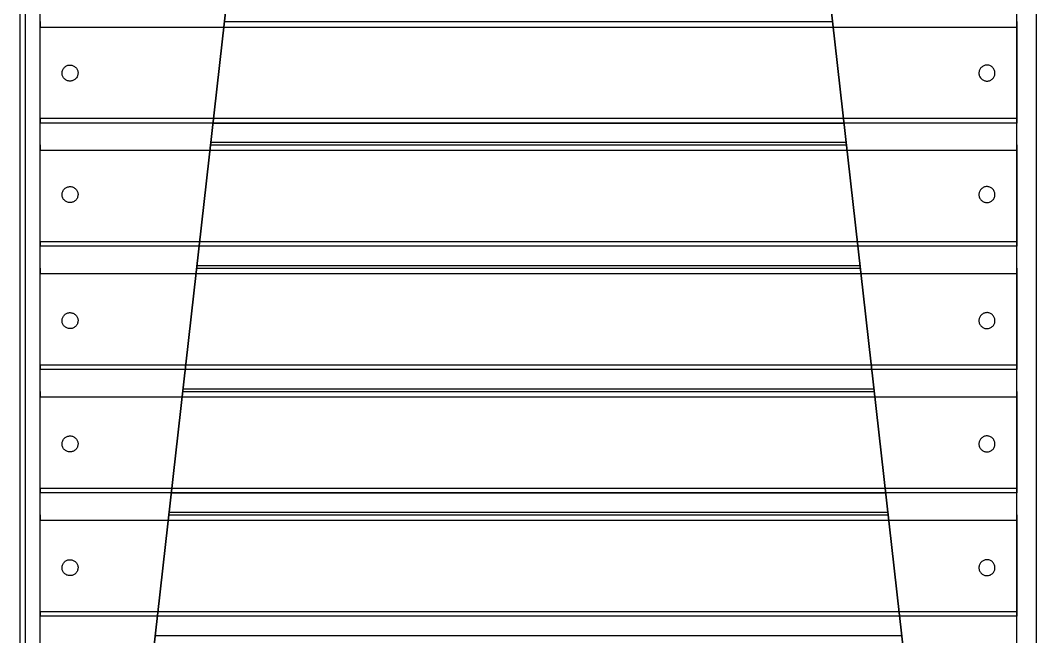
# Model space of a CAD drawing. Header units: millimetres. Extents: x 10366 to 28454, y 24552 to 29702.
# Drawn here: x 17979.8 to 18379.8, y 27802.3 to 28044.9 of the extents above; entities that cross this region are included whole.
import ezdxf

# ---------------------------------------------------------------- set-up
doc = ezdxf.new("R2010")
doc.units = ezdxf.units.MM
doc.header["$LTSCALE"] = 3
doc.layers.add('DomyÅ›lny', color=7, linetype='Continuous')

msp = doc.modelspace()

# ---------------------------------------------------------------- linework, layer by layer
at = {"layer": 'DomyÅ›lny'}
for p, q in [((18379.83, 27509.83), (18379.83, 28283.59)), ((17979.83, 27509.83), (17979.83, 28219.94)), ((17979.83, 27509.83), (17979.83, 28219.94)), ((17981.83, 27509.83), (17981.83, 28219.94)), ((17987.59, 27509.83), (17987.59, 28218.62)), ((18372.07, 27509.83), (18372.07, 28218.62)), ((18379.83, 27509.83), (18379.83, 28219.94)), ((18000.84, 27518.71), (18073.55, 28163.24)), ((18073.51, 28162.9), (18000.84, 27518.71)), ((18358.83, 27518.71), (18286.12, 28163.24)), ((18286.16, 28162.9), (18358.83, 27518.71)), ((18060.14, 28044.41), (18299.53, 28044.41)), ((17987.59, 28006.36), (17987.59, 28042.28)), ((17987.59, 28042.28), (18372.07, 28042.28)), ((18372.07, 28042.28), (18372.07, 28006.36)), ((17987.59, 28006.36), (18372.07, 28006.36)), ((18372.07, 28004.49), (17987.59, 28004.49)), ((18055.64, 28004.49), (18304.03, 28004.49)), ((18054.79, 27996.93), (18304.88, 27996.93)), ((18054.79, 27996.92), (18304.88, 27996.92)), ((17987.59, 27993.76), (18372.07, 27993.76)), ((17987.59, 27957.84), (17987.59, 27993.76)), ((18054.67, 27995.89), (18305, 27995.89)), ((18372.07, 27993.76), (18372.07, 27957.84)), ((17987.59, 27957.84), (18372.07, 27957.84)), ((18372.07, 27955.97), (17987.59, 27955.97)), ((18049.31, 27948.41), (18310.36, 27948.41)), ((18049.31, 27948.4), (18310.36, 27948.4)), ((17987.59, 27909.32), (17987.59, 27945.24)), ((17987.59, 27945.24), (18372.07, 27945.24)), ((18049.19, 27947.37), (18310.47, 27947.37)), ((18372.07, 27945.24), (18372.07, 27909.32)), ((17987.59, 27909.32), (18372.07, 27909.32)), ((18372.07, 27907.45), (17987.59, 27907.45)), ((17987.59, 27860.8), (17987.59, 27896.72)), ((17987.59, 27896.72), (18372.07, 27896.72)), ((18043.72, 27898.85), (18315.95, 27898.85)), ((18043.84, 27899.89), (18315.83, 27899.89)), ((18043.84, 27899.88), (18315.83, 27899.88)), ((18372.07, 27896.72), (18372.07, 27860.8)), ((17987.59, 27860.8), (18372.07, 27860.8)), ((18372.07, 27858.93), (17987.59, 27858.93)), ((18039.22, 27858.93), (18320.45, 27858.93)), ((17987.59, 27812.28), (17987.59, 27848.2)), ((17987.59, 27848.2), (18372.07, 27848.2)), ((18038.25, 27850.33), (18321.42, 27850.33)), ((18038.36, 27851.37), (18321.3, 27851.37)), ((18038.36, 27851.36), (18321.3, 27851.36)), ((18372.07, 27848.2), (18372.07, 27812.28)), ((17987.59, 27812.28), (18372.07, 27812.28)), ((18372.07, 27810.41), (17987.59, 27810.41)), ((18032.89, 27802.85), (18326.78, 27802.85)), ((18032.89, 27802.84), (18326.78, 27802.84))]:
    msp.add_line(p, q, dxfattribs=at)
for points in [[(17987.59, 28044.41, 0), (17987.59, 28044.38, 0), (17987.59, 28044.28, 0), (17987.59, 28043.85, 0), (17987.59, 28042.28, 0)], [(18372.07, 28044.41, 0), (18372.07, 28044.38, 0), (18372.07, 28044.28, 0), (18372.07, 28043.85, 0), (18372.07, 28042.28, 0)], [(17987.59, 28006.36, 0), (17987.59, 28004.97, 0), (17987.59, 28004.59, 0), (17987.59, 28004.5, 0), (17987.59, 28004.49, 0), (17987.59, 28004.49, 0), (17987.59, 28004.49, 0), (17987.59, 28004.49, 0), (17987.59, 28004.49, 0), (17987.59, 28004.49, 0), (17987.59, 28004.49, 0), (17987.59, 28004.49, 0), (17987.59, 28004.49, 0), (17987.59, 28004.49, 0), (17987.59, 28004.49, 0), (17987.59, 28004.49, 0), (17987.59, 28004.49, 0), (17987.59, 28004.49, 0), (17987.59, 28004.49, 0), (17987.59, 28004.49, 0), (17987.59, 28004.49, 0), (17987.59, 28004.49, 0), (17987.59, 28004.49, 0)], [(18372.07, 28006.36, 0), (18372.07, 28004.97, 0), (18372.07, 28004.59, 0), (18372.07, 28004.5, 0), (18372.07, 28004.49, 0), (18372.07, 28004.49, 0), (18372.07, 28004.49, 0), (18372.07, 28004.49, 0), (18372.07, 28004.49, 0), (18372.07, 28004.49, 0), (18372.07, 28004.49, 0), (18372.07, 28004.49, 0), (18372.07, 28004.49, 0), (18372.07, 28004.49, 0), (18372.07, 28004.49, 0), (18372.07, 28004.49, 0), (18372.07, 28004.49, 0), (18372.07, 28004.49, 0), (18372.07, 28004.49, 0), (18372.07, 28004.49, 0), (18372.07, 28004.49, 0), (18372.07, 28004.49, 0), (18372.07, 28004.49, 0)], [(17987.59, 27995.89, 0), (17987.59, 27995.86, 0), (17987.59, 27995.76, 0), (17987.59, 27995.33, 0), (17987.59, 27993.76, 0)], [(18372.07, 27995.89, 0), (18372.07, 27995.86, 0), (18372.07, 27995.76, 0), (18372.07, 27995.33, 0), (18372.07, 27993.76, 0)], [(17987.59, 27957.84, 0), (17987.59, 27956.45, 0), (17987.59, 27956.07, 0), (17987.59, 27955.98, 0), (17987.59, 27955.97, 0), (17987.59, 27955.97, 0), (17987.59, 27955.97, 0), (17987.59, 27955.97, 0), (17987.59, 27955.97, 0), (17987.59, 27955.97, 0), (17987.59, 27955.97, 0), (17987.59, 27955.97, 0), (17987.59, 27955.97, 0), (17987.59, 27955.97, 0), (17987.59, 27955.97, 0), (17987.59, 27955.97, 0), (17987.59, 27955.97, 0), (17987.59, 27955.97, 0), (17987.59, 27955.97, 0), (17987.59, 27955.97, 0), (17987.59, 27955.97, 0), (17987.59, 27955.97, 0), (17987.59, 27955.97, 0)], [(18372.07, 27957.84, 0), (18372.07, 27956.45, 0), (18372.07, 27956.07, 0), (18372.07, 27955.98, 0), (18372.07, 27955.97, 0), (18372.07, 27955.97, 0), (18372.07, 27955.97, 0), (18372.07, 27955.97, 0), (18372.07, 27955.97, 0), (18372.07, 27955.97, 0), (18372.07, 27955.97, 0), (18372.07, 27955.97, 0), (18372.07, 27955.97, 0), (18372.07, 27955.97, 0), (18372.07, 27955.97, 0), (18372.07, 27955.97, 0), (18372.07, 27955.97, 0), (18372.07, 27955.97, 0), (18372.07, 27955.97, 0), (18372.07, 27955.97, 0), (18372.07, 27955.97, 0), (18372.07, 27955.97, 0), (18372.07, 27955.97, 0)], [(17987.59, 27947.37, 0), (17987.59, 27947.34, 0), (17987.59, 27947.24, 0), (17987.59, 27946.81, 0), (17987.59, 27945.24, 0)], [(18372.07, 27947.37, 0), (18372.07, 27947.34, 0), (18372.07, 27947.24, 0), (18372.07, 27946.81, 0), (18372.07, 27945.24, 0)], [(17987.59, 27909.32, 0), (17987.59, 27907.93, 0), (17987.59, 27907.55, 0), (17987.59, 27907.46, 0), (17987.59, 27907.45, 0), (17987.59, 27907.45, 0), (17987.59, 27907.45, 0), (17987.59, 27907.45, 0), (17987.59, 27907.45, 0), (17987.59, 27907.45, 0), (17987.59, 27907.45, 0), (17987.59, 27907.45, 0), (17987.59, 27907.45, 0), (17987.59, 27907.45, 0), (17987.59, 27907.45, 0), (17987.59, 27907.45, 0), (17987.59, 27907.45, 0), (17987.59, 27907.45, 0), (17987.59, 27907.45, 0), (17987.59, 27907.45, 0), (17987.59, 27907.45, 0), (17987.59, 27907.45, 0), (17987.59, 27907.45, 0)], [(18372.07, 27909.32, 0), (18372.07, 27907.93, 0), (18372.07, 27907.55, 0), (18372.07, 27907.46, 0), (18372.07, 27907.45, 0), (18372.07, 27907.45, 0), (18372.07, 27907.45, 0), (18372.07, 27907.45, 0), (18372.07, 27907.45, 0), (18372.07, 27907.45, 0), (18372.07, 27907.45, 0), (18372.07, 27907.45, 0), (18372.07, 27907.45, 0), (18372.07, 27907.45, 0), (18372.07, 27907.45, 0), (18372.07, 27907.45, 0), (18372.07, 27907.45, 0), (18372.07, 27907.45, 0), (18372.07, 27907.45, 0), (18372.07, 27907.45, 0), (18372.07, 27907.45, 0), (18372.07, 27907.45, 0), (18372.07, 27907.45, 0)], [(17987.59, 27898.85, 0), (17987.59, 27898.82, 0), (17987.59, 27898.72, 0), (17987.59, 27898.29, 0), (17987.59, 27896.72, 0)], [(18372.07, 27898.85, 0), (18372.07, 27898.82, 0), (18372.07, 27898.72, 0), (18372.07, 27898.29, 0), (18372.07, 27896.72, 0)], [(17987.59, 27860.8, 0), (17987.59, 27859.41, 0), (17987.59, 27859.03, 0), (17987.59, 27858.94, 0), (17987.59, 27858.93, 0), (17987.59, 27858.93, 0), (17987.59, 27858.93, 0), (17987.59, 27858.93, 0), (17987.59, 27858.93, 0), (17987.59, 27858.93, 0), (17987.59, 27858.93, 0), (17987.59, 27858.93, 0), (17987.59, 27858.93, 0), (17987.59, 27858.93, 0), (17987.59, 27858.93, 0), (17987.59, 27858.93, 0), (17987.59, 27858.93, 0), (17987.59, 27858.93, 0), (17987.59, 27858.93, 0), (17987.59, 27858.93, 0), (17987.59, 27858.93, 0), (17987.59, 27858.93, 0), (17987.59, 27858.93, 0)], [(18372.07, 27860.8, 0), (18372.07, 27859.41, 0), (18372.07, 27859.03, 0), (18372.07, 27858.94, 0), (18372.07, 27858.93, 0), (18372.07, 27858.93, 0), (18372.07, 27858.93, 0), (18372.07, 27858.93, 0), (18372.07, 27858.93, 0), (18372.07, 27858.93, 0), (18372.07, 27858.93, 0), (18372.07, 27858.93, 0), (18372.07, 27858.93, 0), (18372.07, 27858.93, 0), (18372.07, 27858.93, 0), (18372.07, 27858.93, 0), (18372.07, 27858.93, 0), (18372.07, 27858.93, 0), (18372.07, 27858.93, 0), (18372.07, 27858.93, 0), (18372.07, 27858.93, 0), (18372.07, 27858.93, 0), (18372.07, 27858.93, 0)], [(17987.59, 27850.33, 0), (17987.59, 27850.3, 0), (17987.59, 27850.2, 0), (17987.59, 27849.77, 0), (17987.59, 27848.2, 0)], [(18372.07, 27850.33, 0), (18372.07, 27850.3, 0), (18372.07, 27850.2, 0), (18372.07, 27849.77, 0), (18372.07, 27848.2, 0)], [(17987.59, 27812.28, 0), (17987.59, 27810.89, 0), (17987.59, 27810.51, 0), (17987.59, 27810.42, 0), (17987.59, 27810.41, 0), (17987.59, 27810.41, 0), (17987.59, 27810.41, 0), (17987.59, 27810.41, 0), (17987.59, 27810.41, 0), (17987.59, 27810.41, 0), (17987.59, 27810.41, 0), (17987.59, 27810.41, 0), (17987.59, 27810.41, 0), (17987.59, 27810.41, 0), (17987.59, 27810.41, 0), (17987.59, 27810.41, 0), (17987.59, 27810.41, 0), (17987.59, 27810.41, 0), (17987.59, 27810.41, 0), (17987.59, 27810.41, 0), (17987.59, 27810.41, 0), (17987.59, 27810.41, 0), (17987.59, 27810.41, 0)], [(18372.07, 27812.28, 0), (18372.07, 27810.89, 0), (18372.07, 27810.51, 0), (18372.07, 27810.42, 0), (18372.07, 27810.41, 0), (18372.07, 27810.41, 0), (18372.07, 27810.41, 0), (18372.07, 27810.41, 0), (18372.07, 27810.41, 0), (18372.07, 27810.41, 0), (18372.07, 27810.41, 0), (18372.07, 27810.41, 0), (18372.07, 27810.41, 0), (18372.07, 27810.41, 0), (18372.07, 27810.41, 0), (18372.07, 27810.41, 0), (18372.07, 27810.41, 0), (18372.07, 27810.41, 0), (18372.07, 27810.41, 0), (18372.07, 27810.41, 0), (18372.07, 27810.41, 0), (18372.07, 27810.41, 0), (18372.07, 27810.41, 0)]]:
    msp.add_polyline3d(points, dxfattribs=at)
for points in [[(17996.3, 28023.64, 0), (17996.26, 28023.92, 0), (17996.25, 28024.21, 0), (17996.27, 28024.51, 0), (17996.32, 28024.82, 0), (17996.4, 28025.12, 0), (17996.51, 28025.42, 0), (17996.66, 28025.71, 0), (17996.83, 28025.98, 0), (17997.03, 28026.24, 0), (17997.26, 28026.47, 0), (17997.5, 28026.68, 0), (17997.76, 28026.85, 0), (17998.04, 28027, 0), (17998.31, 28027.12, 0), (17998.59, 28027.21, 0), (17998.87, 28027.27, 0), (17999.15, 28027.3, 0), (17999.44, 28027.31, 0), (17999.74, 28027.29, 0), (18000.05, 28027.24, 0), (18000.35, 28027.16, 0), (18000.65, 28027.05, 0), (18000.94, 28026.91, 0), (18001.22, 28026.73, 0), (18001.48, 28026.53, 0), (18001.71, 28026.31, 0), (18001.91, 28026.06, 0), (18002.09, 28025.8, 0), (18002.24, 28025.53, 0), (18002.36, 28025.25, 0), (18002.45, 28024.98, 0), (18002.51, 28024.7, 0), (18002.54, 28024.42, 0), (18002.55, 28024.13, 0), (18002.53, 28023.83, 0), (18002.48, 28023.52, 0), (18002.4, 28023.22, 0), (18002.29, 28022.92, 0), (18002.15, 28022.63, 0), (18001.97, 28022.35, 0), (18001.77, 28022.1, 0), (18001.54, 28021.87, 0), (18001.3, 28021.66, 0), (18001.04, 28021.48, 0), (18000.77, 28021.34, 0), (18000.49, 28021.22, 0), (18000.21, 28021.13, 0), (17999.93, 28021.07, 0), (17999.65, 28021.04, 0), (17999.36, 28021.03, 0), (17999.06, 28021.04, 0), (17998.75, 28021.09, 0), (17998.45, 28021.17, 0), (17998.15, 28021.29, 0), (17997.86, 28021.43, 0), (17997.58, 28021.6, 0), (17997.33, 28021.8, 0), (17997.09, 28022.03, 0), (17996.89, 28022.27, 0), (17996.71, 28022.54, 0), (17996.56, 28022.81, 0), (17996.44, 28023.08, 0), (17996.36, 28023.36, 0)], [(18363.37, 28023.64, 0), (18363.41, 28023.92, 0), (18363.42, 28024.21, 0), (18363.4, 28024.51, 0), (18363.35, 28024.82, 0), (18363.27, 28025.12, 0), (18363.16, 28025.42, 0), (18363.01, 28025.71, 0), (18362.84, 28025.98, 0), (18362.64, 28026.24, 0), (18362.41, 28026.47, 0), (18362.16, 28026.68, 0), (18361.9, 28026.85, 0), (18361.63, 28027, 0), (18361.35, 28027.12, 0), (18361.07, 28027.21, 0), (18360.8, 28027.27, 0), (18360.52, 28027.3, 0), (18360.22, 28027.31, 0), (18359.92, 28027.29, 0), (18359.62, 28027.24, 0), (18359.31, 28027.16, 0), (18359.01, 28027.05, 0), (18358.72, 28026.91, 0), (18358.45, 28026.73, 0), (18358.19, 28026.53, 0), (18357.96, 28026.31, 0), (18357.75, 28026.06, 0), (18357.57, 28025.8, 0), (18357.43, 28025.53, 0), (18357.31, 28025.25, 0), (18357.22, 28024.98, 0), (18357.16, 28024.7, 0), (18357.13, 28024.42, 0), (18357.12, 28024.13, 0), (18357.13, 28023.83, 0), (18357.18, 28023.52, 0), (18357.26, 28023.22, 0), (18357.38, 28022.92, 0), (18357.52, 28022.63, 0), (18357.69, 28022.35, 0), (18357.9, 28022.1, 0), (18358.12, 28021.87, 0), (18358.37, 28021.66, 0), (18358.63, 28021.48, 0), (18358.9, 28021.34, 0), (18359.18, 28021.22, 0), (18359.46, 28021.13, 0), (18359.73, 28021.07, 0), (18360.02, 28021.04, 0), (18360.31, 28021.03, 0), (18360.61, 28021.04, 0), (18360.91, 28021.09, 0), (18361.22, 28021.17, 0), (18361.52, 28021.29, 0), (18361.81, 28021.43, 0), (18362.09, 28021.6, 0), (18362.34, 28021.8, 0), (18362.57, 28022.03, 0), (18362.78, 28022.27, 0), (18362.96, 28022.54, 0), (18363.1, 28022.81, 0), (18363.22, 28023.08, 0), (18363.31, 28023.36, 0)], [(17996.3, 27975.82, 0), (17996.26, 27976.1, 0), (17996.25, 27976.39, 0), (17996.27, 27976.69, 0), (17996.32, 27977, 0), (17996.4, 27977.3, 0), (17996.51, 27977.6, 0), (17996.66, 27977.89, 0), (17996.83, 27978.17, 0), (17997.03, 27978.42, 0), (17997.26, 27978.65, 0), (17997.5, 27978.86, 0), (17997.76, 27979.04, 0), (17998.04, 27979.18, 0), (17998.31, 27979.3, 0), (17998.59, 27979.39, 0), (17998.87, 27979.45, 0), (17999.15, 27979.48, 0), (17999.44, 27979.49, 0), (17999.74, 27979.48, 0), (18000.05, 27979.43, 0), (18000.35, 27979.35, 0), (18000.65, 27979.24, 0), (18000.94, 27979.09, 0), (18001.22, 27978.92, 0), (18001.48, 27978.72, 0), (18001.71, 27978.49, 0), (18001.91, 27978.25, 0), (18002.09, 27977.99, 0), (18002.24, 27977.71, 0), (18002.36, 27977.44, 0), (18002.45, 27977.16, 0), (18002.51, 27976.88, 0), (18002.54, 27976.6, 0), (18002.55, 27976.31, 0), (18002.53, 27976.01, 0), (18002.48, 27975.7, 0), (18002.4, 27975.4, 0), (18002.29, 27975.1, 0), (18002.15, 27974.81, 0), (18001.97, 27974.54, 0), (18001.77, 27974.28, 0), (18001.54, 27974.05, 0), (18001.3, 27973.84, 0), (18001.04, 27973.67, 0), (18000.77, 27973.52, 0), (18000.49, 27973.4, 0), (18000.21, 27973.31, 0), (17999.93, 27973.25, 0), (17999.65, 27973.22, 0), (17999.36, 27973.21, 0), (17999.06, 27973.23, 0), (17998.75, 27973.28, 0), (17998.45, 27973.36, 0), (17998.15, 27973.47, 0), (17997.86, 27973.61, 0), (17997.58, 27973.79, 0), (17997.33, 27973.99, 0), (17997.09, 27974.21, 0), (17996.89, 27974.46, 0), (17996.71, 27974.72, 0), (17996.56, 27974.99, 0), (17996.44, 27975.27, 0), (17996.36, 27975.54, 0)], [(18363.37, 27975.82, 0), (18363.41, 27976.1, 0), (18363.42, 27976.39, 0), (18363.4, 27976.69, 0), (18363.35, 27977, 0), (18363.27, 27977.3, 0), (18363.16, 27977.6, 0), (18363.01, 27977.89, 0), (18362.84, 27978.17, 0), (18362.64, 27978.42, 0), (18362.41, 27978.65, 0), (18362.16, 27978.86, 0), (18361.9, 27979.04, 0), (18361.63, 27979.18, 0), (18361.35, 27979.3, 0), (18361.07, 27979.39, 0), (18360.8, 27979.45, 0), (18360.52, 27979.48, 0), (18360.22, 27979.49, 0), (18359.92, 27979.48, 0), (18359.62, 27979.43, 0), (18359.31, 27979.35, 0), (18359.01, 27979.24, 0), (18358.72, 27979.09, 0), (18358.45, 27978.92, 0), (18358.19, 27978.72, 0), (18357.96, 27978.49, 0), (18357.75, 27978.25, 0), (18357.57, 27977.99, 0), (18357.43, 27977.71, 0), (18357.31, 27977.44, 0), (18357.22, 27977.16, 0), (18357.16, 27976.88, 0), (18357.13, 27976.6, 0), (18357.12, 27976.31, 0), (18357.13, 27976.01, 0), (18357.18, 27975.7, 0), (18357.26, 27975.4, 0), (18357.38, 27975.1, 0), (18357.52, 27974.81, 0), (18357.69, 27974.54, 0), (18357.9, 27974.28, 0), (18358.12, 27974.05, 0), (18358.37, 27973.84, 0), (18358.63, 27973.67, 0), (18358.9, 27973.52, 0), (18359.18, 27973.4, 0), (18359.46, 27973.31, 0), (18359.73, 27973.25, 0), (18360.02, 27973.22, 0), (18360.31, 27973.21, 0), (18360.61, 27973.23, 0), (18360.91, 27973.28, 0), (18361.22, 27973.36, 0), (18361.52, 27973.47, 0), (18361.81, 27973.61, 0), (18362.09, 27973.79, 0), (18362.34, 27973.99, 0), (18362.57, 27974.21, 0), (18362.78, 27974.46, 0), (18362.96, 27974.72, 0), (18363.1, 27974.99, 0), (18363.22, 27975.27, 0), (18363.31, 27975.54, 0)], [(17996.3, 27926.2, 0), (17996.26, 27926.48, 0), (17996.25, 27926.77, 0), (17996.27, 27927.07, 0), (17996.32, 27927.37, 0), (17996.4, 27927.68, 0), (17996.51, 27927.98, 0), (17996.66, 27928.27, 0), (17996.83, 27928.54, 0), (17997.03, 27928.8, 0), (17997.26, 27929.03, 0), (17997.5, 27929.23, 0), (17997.76, 27929.41, 0), (17998.04, 27929.56, 0), (17998.31, 27929.68, 0), (17998.59, 27929.76, 0), (17998.87, 27929.82, 0), (17999.15, 27929.86, 0), (17999.44, 27929.87, 0), (17999.74, 27929.85, 0), (18000.05, 27929.8, 0), (18000.35, 27929.72, 0), (18000.65, 27929.61, 0), (18000.94, 27929.47, 0), (18001.22, 27929.29, 0), (18001.48, 27929.09, 0), (18001.71, 27928.87, 0), (18001.91, 27928.62, 0), (18002.09, 27928.36, 0), (18002.24, 27928.09, 0), (18002.36, 27927.81, 0), (18002.45, 27927.53, 0), (18002.51, 27927.26, 0), (18002.54, 27926.98, 0), (18002.55, 27926.68, 0), (18002.53, 27926.38, 0), (18002.48, 27926.08, 0), (18002.4, 27925.77, 0), (18002.29, 27925.47, 0), (18002.15, 27925.18, 0), (18001.97, 27924.91, 0), (18001.77, 27924.65, 0), (18001.54, 27924.42, 0), (18001.3, 27924.22, 0), (18001.04, 27924.04, 0), (18000.77, 27923.89, 0), (18000.49, 27923.78, 0), (18000.21, 27923.69, 0), (17999.93, 27923.63, 0), (17999.65, 27923.59, 0), (17999.36, 27923.58, 0), (17999.06, 27923.6, 0), (17998.75, 27923.65, 0), (17998.45, 27923.73, 0), (17998.15, 27923.84, 0), (17997.86, 27923.99, 0), (17997.58, 27924.16, 0), (17997.33, 27924.36, 0), (17997.09, 27924.59, 0), (17996.89, 27924.83, 0), (17996.71, 27925.09, 0), (17996.56, 27925.36, 0), (17996.44, 27925.64, 0), (17996.36, 27925.92, 0)], [(18363.37, 27926.2, 0), (18363.41, 27926.48, 0), (18363.42, 27926.77, 0), (18363.4, 27927.07, 0), (18363.35, 27927.37, 0), (18363.27, 27927.68, 0), (18363.16, 27927.98, 0), (18363.01, 27928.27, 0), (18362.84, 27928.54, 0), (18362.64, 27928.8, 0), (18362.41, 27929.03, 0), (18362.16, 27929.23, 0), (18361.9, 27929.41, 0), (18361.63, 27929.56, 0), (18361.35, 27929.68, 0), (18361.07, 27929.76, 0), (18360.8, 27929.82, 0), (18360.52, 27929.86, 0), (18360.22, 27929.87, 0), (18359.92, 27929.85, 0), (18359.62, 27929.8, 0), (18359.31, 27929.72, 0), (18359.01, 27929.61, 0), (18358.72, 27929.47, 0), (18358.45, 27929.29, 0), (18358.19, 27929.09, 0), (18357.96, 27928.87, 0), (18357.75, 27928.62, 0), (18357.57, 27928.36, 0), (18357.43, 27928.09, 0), (18357.31, 27927.81, 0), (18357.22, 27927.53, 0), (18357.16, 27927.26, 0), (18357.13, 27926.98, 0), (18357.12, 27926.68, 0), (18357.13, 27926.38, 0), (18357.18, 27926.08, 0), (18357.26, 27925.77, 0), (18357.38, 27925.47, 0), (18357.52, 27925.18, 0), (18357.69, 27924.91, 0), (18357.9, 27924.65, 0), (18358.12, 27924.42, 0), (18358.37, 27924.22, 0), (18358.63, 27924.04, 0), (18358.9, 27923.89, 0), (18359.18, 27923.78, 0), (18359.46, 27923.69, 0), (18359.73, 27923.63, 0), (18360.02, 27923.59, 0), (18360.31, 27923.58, 0), (18360.61, 27923.6, 0), (18360.91, 27923.65, 0), (18361.22, 27923.73, 0), (18361.52, 27923.84, 0), (18361.81, 27923.99, 0), (18362.09, 27924.16, 0), (18362.34, 27924.36, 0), (18362.57, 27924.59, 0), (18362.78, 27924.83, 0), (18362.96, 27925.09, 0), (18363.1, 27925.36, 0), (18363.22, 27925.64, 0), (18363.31, 27925.92, 0)], [(17996.3, 27877.67, 0), (17996.26, 27877.95, 0), (17996.25, 27878.24, 0), (17996.27, 27878.54, 0), (17996.32, 27878.85, 0), (17996.4, 27879.15, 0), (17996.51, 27879.45, 0), (17996.66, 27879.74, 0), (17996.83, 27880.02, 0), (17997.03, 27880.27, 0), (17997.26, 27880.5, 0), (17997.5, 27880.71, 0), (17997.76, 27880.89, 0), (17998.04, 27881.03, 0), (17998.31, 27881.15, 0), (17998.59, 27881.24, 0), (17998.87, 27881.3, 0), (17999.15, 27881.34, 0), (17999.44, 27881.34, 0), (17999.74, 27881.33, 0), (18000.05, 27881.28, 0), (18000.35, 27881.2, 0), (18000.65, 27881.09, 0), (18000.94, 27880.94, 0), (18001.22, 27880.77, 0), (18001.48, 27880.57, 0), (18001.71, 27880.34, 0), (18001.91, 27880.1, 0), (18002.09, 27879.84, 0), (18002.24, 27879.56, 0), (18002.36, 27879.29, 0), (18002.45, 27879.01, 0), (18002.51, 27878.73, 0), (18002.54, 27878.45, 0), (18002.55, 27878.16, 0), (18002.53, 27877.86, 0), (18002.48, 27877.55, 0), (18002.4, 27877.25, 0), (18002.29, 27876.95, 0), (18002.15, 27876.66, 0), (18001.97, 27876.39, 0), (18001.77, 27876.13, 0), (18001.54, 27875.9, 0), (18001.3, 27875.69, 0), (18001.04, 27875.52, 0), (18000.77, 27875.37, 0), (18000.49, 27875.25, 0), (18000.21, 27875.16, 0), (17999.93, 27875.1, 0), (17999.65, 27875.07, 0), (17999.36, 27875.06, 0), (17999.06, 27875.08, 0), (17998.75, 27875.13, 0), (17998.45, 27875.21, 0), (17998.15, 27875.32, 0), (17997.86, 27875.46, 0), (17997.58, 27875.64, 0), (17997.33, 27875.84, 0), (17997.09, 27876.06, 0), (17996.89, 27876.31, 0), (17996.71, 27876.57, 0), (17996.56, 27876.84, 0), (17996.44, 27877.12, 0), (17996.36, 27877.4, 0)], [(18363.37, 27877.67, 0), (18363.41, 27877.95, 0), (18363.42, 27878.24, 0), (18363.4, 27878.54, 0), (18363.35, 27878.85, 0), (18363.27, 27879.15, 0), (18363.16, 27879.45, 0), (18363.01, 27879.74, 0), (18362.84, 27880.02, 0), (18362.64, 27880.27, 0), (18362.41, 27880.5, 0), (18362.16, 27880.71, 0), (18361.9, 27880.89, 0), (18361.63, 27881.03, 0), (18361.35, 27881.15, 0), (18361.07, 27881.24, 0), (18360.8, 27881.3, 0), (18360.52, 27881.34, 0), (18360.22, 27881.34, 0), (18359.92, 27881.33, 0), (18359.62, 27881.28, 0), (18359.31, 27881.2, 0), (18359.01, 27881.09, 0), (18358.72, 27880.94, 0), (18358.45, 27880.77, 0), (18358.19, 27880.57, 0), (18357.96, 27880.34, 0), (18357.75, 27880.1, 0), (18357.57, 27879.84, 0), (18357.43, 27879.56, 0), (18357.31, 27879.29, 0), (18357.22, 27879.01, 0), (18357.16, 27878.73, 0), (18357.13, 27878.45, 0), (18357.12, 27878.16, 0), (18357.13, 27877.86, 0), (18357.18, 27877.55, 0), (18357.26, 27877.25, 0), (18357.38, 27876.95, 0), (18357.52, 27876.66, 0), (18357.69, 27876.39, 0), (18357.9, 27876.13, 0), (18358.12, 27875.9, 0), (18358.37, 27875.69, 0), (18358.63, 27875.52, 0), (18358.9, 27875.37, 0), (18359.18, 27875.25, 0), (18359.46, 27875.16, 0), (18359.73, 27875.1, 0), (18360.02, 27875.07, 0), (18360.31, 27875.06, 0), (18360.61, 27875.08, 0), (18360.91, 27875.13, 0), (18361.22, 27875.21, 0), (18361.52, 27875.32, 0), (18361.81, 27875.46, 0), (18362.09, 27875.64, 0), (18362.34, 27875.84, 0), (18362.57, 27876.06, 0), (18362.78, 27876.31, 0), (18362.96, 27876.57, 0), (18363.1, 27876.84, 0), (18363.22, 27877.12, 0), (18363.31, 27877.4, 0)], [(17996.3, 27828.96, 0), (17996.26, 27829.24, 0), (17996.25, 27829.53, 0), (17996.27, 27829.83, 0), (17996.32, 27830.14, 0), (17996.4, 27830.44, 0), (17996.51, 27830.74, 0), (17996.66, 27831.03, 0), (17996.83, 27831.3, 0), (17997.03, 27831.56, 0), (17997.26, 27831.79, 0), (17997.5, 27832, 0), (17997.76, 27832.17, 0), (17998.04, 27832.32, 0), (17998.31, 27832.44, 0), (17998.59, 27832.53, 0), (17998.87, 27832.59, 0), (17999.15, 27832.62, 0), (17999.44, 27832.63, 0), (17999.74, 27832.61, 0), (18000.05, 27832.56, 0), (18000.35, 27832.48, 0), (18000.65, 27832.37, 0), (18000.94, 27832.23, 0), (18001.22, 27832.05, 0), (18001.48, 27831.85, 0), (18001.71, 27831.63, 0), (18001.91, 27831.38, 0), (18002.09, 27831.12, 0), (18002.24, 27830.85, 0), (18002.36, 27830.57, 0), (18002.45, 27830.29, 0), (18002.51, 27830.02, 0), (18002.54, 27829.74, 0), (18002.55, 27829.45, 0), (18002.53, 27829.15, 0), (18002.48, 27828.84, 0), (18002.4, 27828.54, 0), (18002.29, 27828.24, 0), (18002.15, 27827.95, 0), (18001.97, 27827.67, 0), (18001.77, 27827.42, 0), (18001.54, 27827.18, 0), (18001.3, 27826.98, 0), (18001.04, 27826.8, 0), (18000.77, 27826.66, 0), (18000.49, 27826.54, 0), (18000.21, 27826.45, 0), (17999.93, 27826.39, 0), (17999.65, 27826.35, 0), (17999.36, 27826.34, 0), (17999.06, 27826.36, 0), (17998.75, 27826.41, 0), (17998.45, 27826.49, 0), (17998.15, 27826.6, 0), (17997.86, 27826.75, 0), (17997.58, 27826.92, 0), (17997.33, 27827.12, 0), (17997.09, 27827.35, 0), (17996.89, 27827.59, 0), (17996.71, 27827.85, 0), (17996.56, 27828.13, 0), (17996.44, 27828.4, 0), (17996.36, 27828.68, 0)], [(18363.37, 27828.96, 0), (18363.41, 27829.24, 0), (18363.42, 27829.53, 0), (18363.4, 27829.83, 0), (18363.35, 27830.14, 0), (18363.27, 27830.44, 0), (18363.16, 27830.74, 0), (18363.01, 27831.03, 0), (18362.84, 27831.3, 0), (18362.64, 27831.56, 0), (18362.41, 27831.79, 0), (18362.16, 27832, 0), (18361.9, 27832.17, 0), (18361.63, 27832.32, 0), (18361.35, 27832.44, 0), (18361.07, 27832.53, 0), (18360.8, 27832.59, 0), (18360.52, 27832.62, 0), (18360.22, 27832.63, 0), (18359.92, 27832.61, 0), (18359.62, 27832.56, 0), (18359.31, 27832.48, 0), (18359.01, 27832.37, 0), (18358.72, 27832.23, 0), (18358.45, 27832.05, 0), (18358.19, 27831.85, 0), (18357.96, 27831.63, 0), (18357.75, 27831.38, 0), (18357.57, 27831.12, 0), (18357.43, 27830.85, 0), (18357.31, 27830.57, 0), (18357.22, 27830.29, 0), (18357.16, 27830.02, 0), (18357.13, 27829.74, 0), (18357.12, 27829.45, 0), (18357.13, 27829.15, 0), (18357.18, 27828.84, 0), (18357.26, 27828.54, 0), (18357.38, 27828.24, 0), (18357.52, 27827.95, 0), (18357.69, 27827.67, 0), (18357.9, 27827.42, 0), (18358.12, 27827.18, 0), (18358.37, 27826.98, 0), (18358.63, 27826.8, 0), (18358.9, 27826.66, 0), (18359.18, 27826.54, 0), (18359.46, 27826.45, 0), (18359.73, 27826.39, 0), (18360.02, 27826.35, 0), (18360.31, 27826.34, 0), (18360.61, 27826.36, 0), (18360.91, 27826.41, 0), (18361.22, 27826.49, 0), (18361.52, 27826.6, 0), (18361.81, 27826.75, 0), (18362.09, 27826.92, 0), (18362.34, 27827.12, 0), (18362.57, 27827.35, 0), (18362.78, 27827.59, 0), (18362.96, 27827.85, 0), (18363.1, 27828.13, 0), (18363.22, 27828.4, 0), (18363.31, 27828.68, 0)]]:
    msp.add_polyline3d(points, close=True, dxfattribs=at)

doc.saveas('drawing.dxf')
